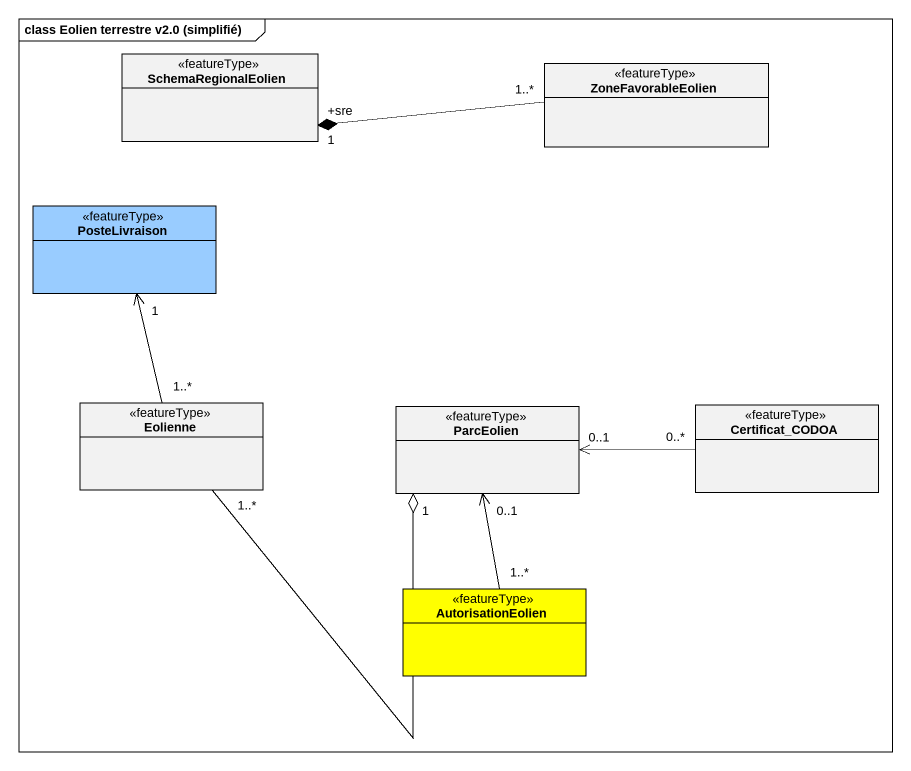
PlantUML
@startuml
mainframe class Eolien terrestre v2.0 (simplifié)
hide circle
hide empty members
class SchemaRegionalEolien <<featureType>>
class ZoneFavorableEolien <<featureType>>
class PosteLivraison <<featureType>> #99CCFF
class Eolienne <<featureType>>
class ParcEolien <<featureType>>
class Certificat_CODOA <<featureType>>
class AutorisationEolien <<featureType>> #FFFF00
ZoneFavorableEolien "1..*" -left-* "+sre\n1" SchemaRegionalEolien
Eolienne "1..*" -up-> "1" PosteLivraison
Eolienne "1..*" -right-o "1" ParcEolien
ParcEolien "0..1" <-right- "0..*" Certificat_CODOA
AutorisationEolien "1..*" -up-> "0..1" ParcEolien
@enduml
